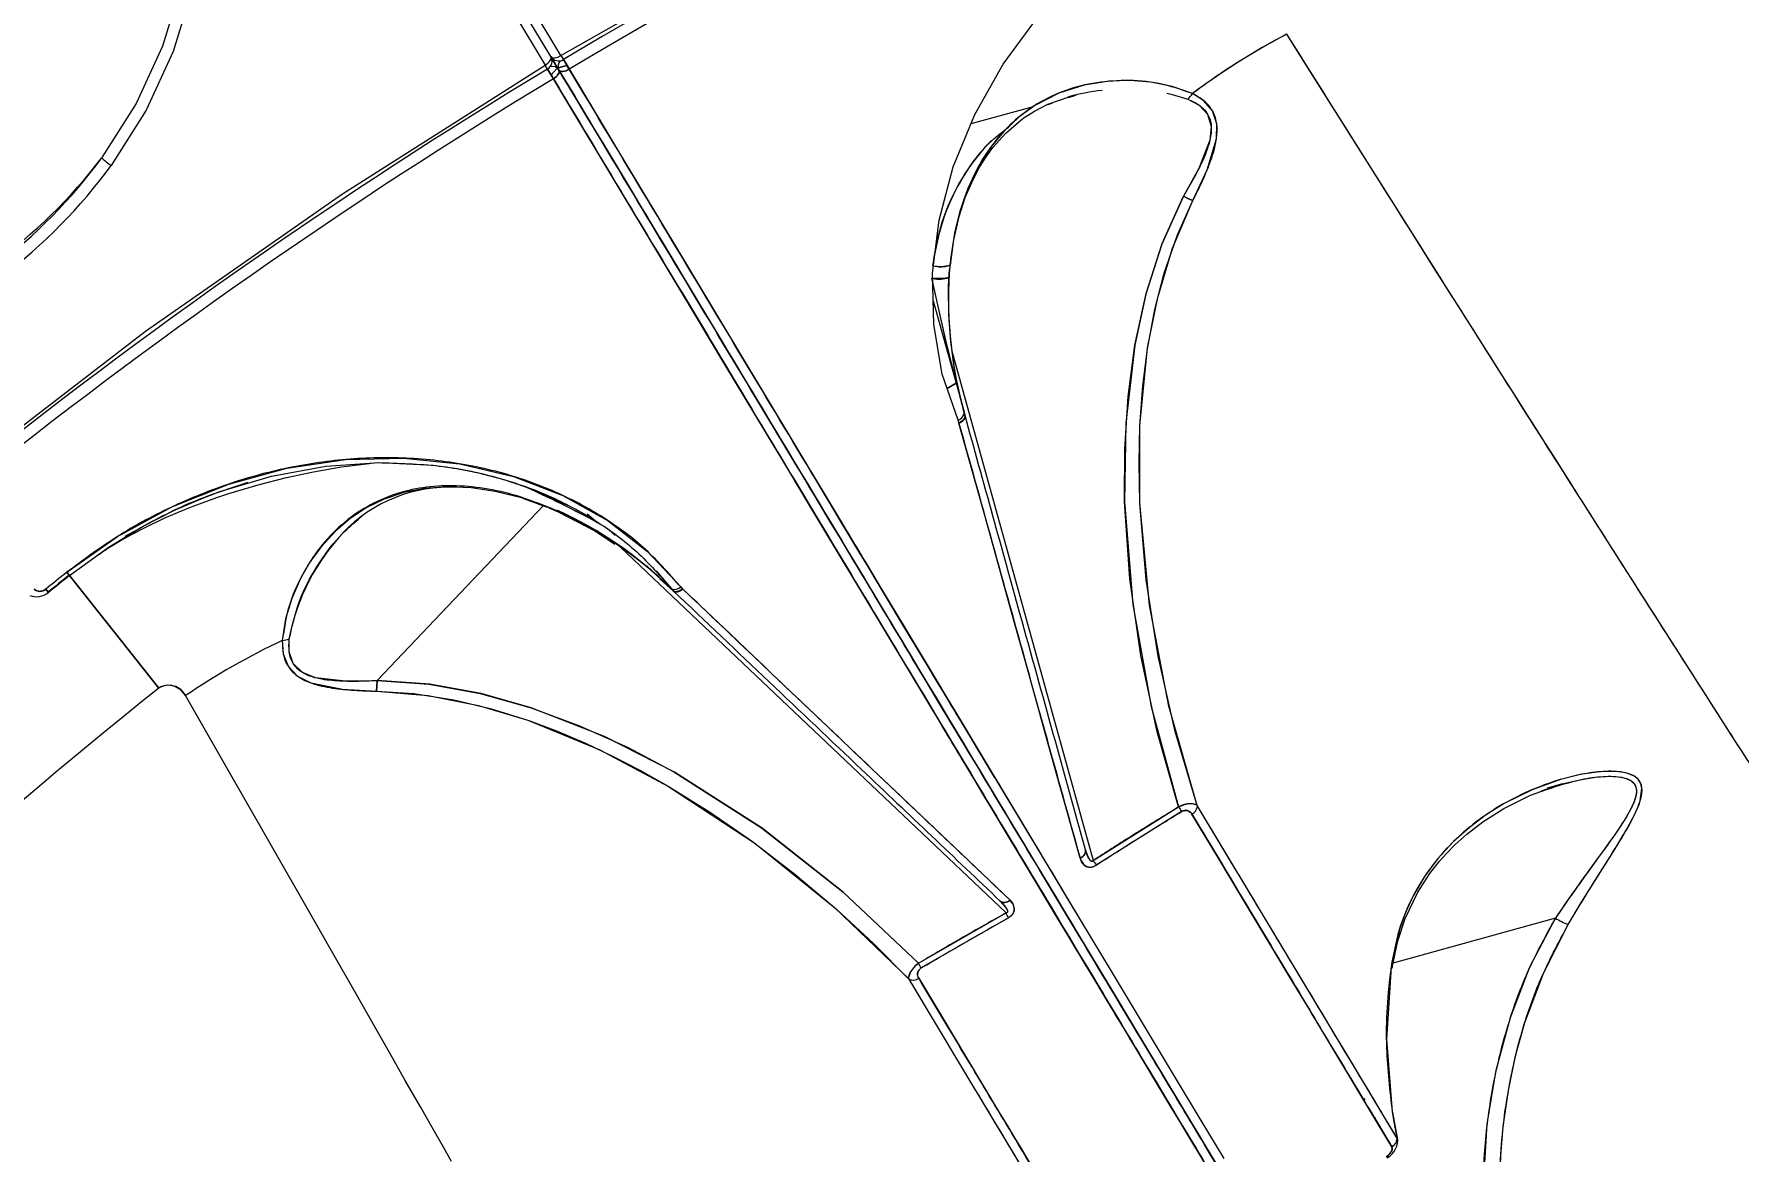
# Model space of a CAD drawing. Header units: millimetres. Extents: x -4952 to 3454, y -3329 to 3085.
# Drawn here: x 187.9 to 372.6, y -176.8 to -55.6 of the extents above; entities that cross this region are included whole.
import ezdxf

# ---------------------------------------------------------------- set-up
doc = ezdxf.new("R2010")
doc.units = ezdxf.units.MM
for name, color, linetype in [('DIKOM_ОБЪЕКТ', 7, 'Continuous'), ('DIKOM_РАЗМЕР_ЗОНА', 7, 'Continuous'), ('DIKOM_РАЗМЕР_ОБЪЕКТА', 7, 'Continuous')]:
    doc.layers.add(name, color=color, linetype=linetype)
doc.styles.add('style1', font='arial.ttf', dxfattribs={"width": 0.8})
doc.dimstyles.new('1-50', dxfattribs={"dimtxt": 300, "dimasz": 200, "dimexe": 100, "dimexo": 0, "dimgap": 100, "dimtad": 1, "dimtxsty": 'style1', "dimcen": 200, "dimclrd": 7, "dimclre": 7, "dimclrt": 7, "dimadec": 1, "dimazin": 2, "dimtfac": 1, "dimtmove": 0, "dimatfit": 2, "dimfxl": 0, "dimlwd": 25, "dimlwe": 18, "dimarcsym": 0})

# ---------------------------------------------------------------- blocks, each defined once
blk = doc.blocks.new('*D0')
at = {"layer": 'Defpoints', "color": 0, "transparency": 16777216}
for p in [(-2531.92, 1597.72), (1364.29, 1597.72), (96.74, -1272.86)]:
    blk.add_point(p, dxfattribs=at)
at = {"layer": 'DIKOM_РАЗМЕР_ОБЪЕКТА', "color": 7, "lineweight": 18, "transparency": 16777216}
for p, q in [((1364.29, 1597.72), (-2631.92, 1597.72)), ((96.74, -1272.86), (-2631.92, -1272.86))]:
    blk.add_line(p, q, dxfattribs=at)
at = {"layer": 'DIKOM_РАЗМЕР_ОБЪЕКТА', "color": 7, "lineweight": 25, "transparency": 16777216}
blk.add_line((-2531.92, -1072.86), (-2531.92, 1397.72), dxfattribs=at)
at = {"layer": 'DIKOM_РАЗМЕР_ОБЪЕКТА', "color": 7, "transparency": 16777216}
for points in [[(-2565.25, 1397.72), (-2498.58, 1397.72), (-2531.92, 1597.72)], [(-2565.25, -1072.86), (-2498.58, -1072.86), (-2531.92, -1272.86)]]:
    blk.add_solid(points, dxfattribs=at)
at = {"layer": 'DIKOM_РАЗМЕР_ОБЪЕКТА', "color": 7, "transparency": 16777216, "insert": (-2785.09, 250.69), "char_height": 300, "attachment_point": 5, "rotation": 90, "style": 'style1'}
blk.add_mtext('2900', dxfattribs=at)
blk = doc.blocks.new('*D1')
at = {"layer": 'Defpoints', "color": 0, "transparency": 16777216}
for p in [(-2009.52, -99.57), (1973.4, -116.39), (1973.4, -1835.8)]:
    blk.add_point(p, dxfattribs=at)
at = {"layer": 'DIKOM_РАЗМЕР_ОБЪЕКТА', "color": 7, "lineweight": 18, "transparency": 16777216}
for p, q in [((-2009.52, -99.57), (-2009.52, -1935.8)), ((1973.4, -116.39), (1973.4, -1935.8))]:
    blk.add_line(p, q, dxfattribs=at)
at = {"layer": 'DIKOM_РАЗМЕР_ОБЪЕКТА', "color": 7, "lineweight": 25, "transparency": 16777216}
blk.add_line((-1809.52, -1835.8), (1773.4, -1835.8), dxfattribs=at)
at = {"layer": 'DIKOM_РАЗМЕР_ОБЪЕКТА', "color": 7, "transparency": 16777216}
for points in [[(-1809.52, -1802.47), (-1809.52, -1869.14), (-2009.52, -1835.8)], [(1773.4, -1802.47), (1773.4, -1869.14), (1973.4, -1835.8)]]:
    blk.add_solid(points, dxfattribs=at)
at = {"layer": 'DIKOM_РАЗМЕР_ОБЪЕКТА', "color": 7, "transparency": 16777216, "insert": (39.04, -1582.63), "char_height": 300, "attachment_point": 5, "style": 'style1'}
blk.add_mtext('4000', dxfattribs=at)
blk = doc.blocks.new('*D2')
at = {"layer": 'Defpoints', "color": 0, "transparency": 16777216}
for p in [(3454.29, 651.62), (-4106.58, -381.73), (3454.29, -3228.68)]:
    blk.add_point(p, dxfattribs=at)
at = {"layer": 'DIKOM_РАЗМЕР_ЗОНА', "color": 7, "lineweight": 18, "transparency": 16777216}
for p, q in [((3454.29, 651.62), (3454.29, -3328.68)), ((-4106.58, -381.73), (-4106.58, -3328.68))]:
    blk.add_line(p, q, dxfattribs=at)
at = {"layer": 'DIKOM_РАЗМЕР_ЗОНА', "color": 7, "lineweight": 25, "transparency": 16777216}
blk.add_line((-3906.58, -3228.68), (3254.29, -3228.68), dxfattribs=at)
at = {"layer": 'DIKOM_РАЗМЕР_ЗОНА', "color": 7, "transparency": 16777216}
for points in [[(-3906.58, -3195.35), (-3906.58, -3262.01), (-4106.58, -3228.68)], [(3254.29, -3195.35), (3254.29, -3262.01), (3454.29, -3228.68)]]:
    blk.add_solid(points, dxfattribs=at)
at = {"layer": 'DIKOM_РАЗМЕР_ЗОНА', "color": 7, "transparency": 16777216, "insert": (111.64, -2975.51), "char_height": 300, "attachment_point": 5, "style": 'style1'}
blk.add_mtext('7200', dxfattribs=at)

msp = doc.modelspace()

# ---------------------------------------------------------------- linework, layer by layer
at = {"layer": 'DIKOM_ОБЪЕКТ', "color": 7, "linetype": 'Continuous', "lineweight": 15}
for p, q in [((243.86, -58.062), (-79.394, 479.924)), ((243.86, -58.062), (-79.394, 479.924)), ((243.52, -59.434), (243.26, -59.004)), ((243.95, -58.212), (244.752, -59.547)), ((243.95, -58.212), (244.752, -59.547)), ((244.752, -59.547), (243.95, -58.212)), ((243.95, -58.212), (244.752, -59.547)), ((245.609, -59.032), (244.657, -59.296)), ((244.657, -59.296), (245.609, -59.032)), ((244.973, -57.975), (245.231, -58.405)), ((245.234, -58.404), (245.867, -59.463)), ((245.609, -59.032), (245.234, -58.404)), ((245.867, -59.463), (245.609, -59.032)), ((245.609, -59.032), (245.867, -59.463)), ((244.154, -60.492), (243.517, -59.435)), ((243.517, -59.435), (243.895, -60.062)), ((244.575, -59.345), (243.895, -60.062)), ((243.895, -60.062), (244.575, -59.345)), ((243.895, -60.062), (244.154, -60.492)), ((244.575, -59.345), (244.535, -59.324)), ((244.752, -59.547), (244.575, -59.345)), ((244.752, -59.547), (352.204, -238.377)), ((244.752, -59.547), (352.207, -238.382)), ((300.035, -62.427), (300.033, -62.427)), ((296.134, -63.509), (289.388, -65.379)), ((249.421, -67.317), (252.896, -73.101)), ((254.571, -75.888), (259.722, -84.46)), ((285.261, -80.743), (285.265, -80.743)), ((285.261, -80.743), (285.265, -80.743)), ((287.051, -81.952), (287.139, -80.857)), ((285.304, -84.53), (288.288, -95.291)), ((285.304, -84.53), (288.288, -95.291)), ((287.298, -89.848), (302.647, -145.195)), ((287.298, -89.848), (302.647, -145.195)), ((286.823, -94.057), (287.786, -93.479)), ((287.786, -93.479), (286.823, -94.057)), ((267.368, -95.247), (267.368, -95.247)), ((267.368, -95.247), (267.368, -95.247)), ((265.656, -96.276), (265.656, -96.276)), ((265.656, -96.276), (265.656, -96.276)), ((288.088, -97.754), (287.998, -97.489)), ((288.098, -97.791), (288.088, -97.754)), ((288.762, -97.05), (288.733, -96.893)), ((288.735, -96.902), (288.744, -96.936)), ((288.735, -96.902), (288.744, -96.936)), ((288.745, -96.938), (288.752, -96.962)), ((288.745, -96.938), (288.752, -96.962)), ((288.754, -96.972), (288.75, -96.957)), ((272.004, -102.961), (272.004, -102.961)), ((272.004, -102.961), (272.004, -102.961)), ((270.291, -103.99), (274.101, -110.331)), ((270.291, -103.99), (270.291, -103.99)), ((270.291, -103.99), (270.291, -103.99)), ((243.081, -106.707), (225.056, -125.701)), ((243.081, -106.707), (225.056, -125.701)), ((244.62, -107.322), (243.394, -106.815)), ((243.668, -106.976), (244.653, -107.403)), ((244.571, -106.165), (246.01, -106.823)), ((247.564, -107.832), (245.209, -106.658)), ((244.643, -107.404), (244.61, -107.343)), ((244.61, -107.343), (244.64, -107.402)), ((247.826, -107.628), (248.929, -108.575)), ((221.342, -109.709), (221.342, -109.71)), ((250.211, -109.394), (250.84, -109.991)), ((250.84, -109.991), (250.211, -109.394)), ((293.195, -150.874), (251.45, -111.259)), ((293.195, -150.874), (251.45, -111.259)), ((191.713, -114.326), (191.424, -113.962)), ((191.424, -113.962), (191.713, -114.326)), ((201.407, -126.515), (191.707, -114.318)), ((191.707, -114.318), (201.407, -126.515)), ((254.326, -113.299), (255.978, -114.867)), ((255.978, -114.867), (254.326, -113.299)), ((254.335, -113.391), (256.215, -115.119)), ((255.281, -113.808), (256.935, -115.746)), ((189.441, -116.143), (189.15, -115.781)), ((189.15, -115.781), (189.441, -116.143)), ((255.687, -114.671), (257.163, -115.993)), ((257.086, -115.919), (257.11, -115.942)), ((257.11, -115.942), (257.086, -115.919)), ((257.093, -115.924), (257.204, -116.012)), ((257.113, -115.944), (257.132, -115.962)), ((257.132, -115.962), (257.113, -115.944)), ((257.127, -115.958), (257.139, -115.968)), ((257.95, -115.543), (258.142, -115.747)), ((258.142, -115.747), (258.17, -115.773)), ((353.494, -136.896), (351.824, -137.359)), ((352.999, -137.069), (353.481, -136.9)), ((302.647, -145.195), (311.901, -139.392)), ((312.22, -139.888), (302.981, -145.683)), ((283.727, -156.321), (293.195, -150.874)), ((293.469, -151.398), (284.015, -156.835)), ((352.72, -151.431), (334.995, -156.346)), ((352.72, -151.431), (334.995, -156.346)), ((300.013, -151.516), (300.459, -152.259)), ((300.619, -152.526), (305.163, -160.088)), ((305.163, -160.088), (310.314, -168.66)), ((327.31, -163.405), (327.31, -163.405)), ((327.31, -163.405), (327.31, -163.405)), ((328.141, -162.906), (328.141, -162.906)), ((328.141, -162.906), (328.141, -162.906)), ((331.35, -168.244), (331.35, -168.244)), ((331.35, -168.244), (331.35, -168.244)), ((332.314, -169.847), (332.313, -169.847)), ((332.314, -169.847), (332.313, -169.847)), ((332.119, -171.015), (331.947, -171.119)), ((331.947, -171.119), (331.947, -171.119)), ((332.319, -171.738), (332.319, -171.739)), ((332.319, -171.738), (332.319, -171.739)), ((333.274, -173.327), (333.213, -173.091)), ((335.046, -172.416), (335.557, -175.243)), ((335.644, -175.436), (335.101, -172.506)), ((335.113, -176.105), (334.956, -176.227))]:
    msp.add_line(p, q, dxfattribs=at)
at = {"layer": 'DIKOM_ОБЪЕКТ', "color": 7, "linetype": 'Continuous', "lineweight": 15, "flags": 128}
for points in [[(103.272, 173.974), (114.082, 155.982), (124.793, 138.156), (135.377, 120.543), (143.503, 107.018), (151.609, 93.528), (159.683, 80.091), (167.713, 66.726), (175.688, 53.453), (183.598, 40.289), (191.432, 27.251), (202.251, 9.246), (212.87, -8.427), (223.263, -25.723), (233.401, -42.596), (243.26, -59.004)], [(244.973, -57.975), (235.102, -41.546), (224.95, -24.649), (214.543, -7.329), (203.909, 10.37), (193.075, 28.401), (182.07, 46.716), (170.923, 65.267), (159.665, 84.004), (148.326, 102.875), (136.937, 121.829), (129.382, 134.403), (121.758, 147.091), (114.075, 159.878), (106.343, 172.746)], [(244.973, -57.975), (267.594, -45.114), (290.769, -33.28), (314.45, -22.496), (338.591, -12.783), (363.142, -4.161), (388.055, 3.353), (413.28, 9.743), (438.765, 14.998), (464.46, 19.105), (490.313, 22.058), (516.273, 23.85), (542.287, 24.478)], [(199.97, -18.36), (202.966, -24.43), (204.971, -30.812), (205.977, -37.43), (205.97, -44.199), (204.959, -50.91), (202.956, -57.542), (200.038, -63.876), (196.244, -69.866)], [(198.937, -18.593), (201.87, -24.539), (203.826, -30.791), (204.803, -37.275), (204.784, -43.905), (203.781, -50.476), (201.808, -56.969), (198.94, -63.168), (195.218, -69.031)], [(287.998, -97.489), (286.282, -92.478), (285.357, -87.122), (285.243, -81.537), (285.95, -75.798), (287.48, -70.028), (289.805, -64.362), (292.9, -58.888), (296.726, -53.712), (301.213, -48.951), (306.265, -44.71), (311.839, -41.035), (317.834, -38.007)], [(323.589, -55.645), (326.094, -59.629), (328.676, -63.733), (331.332, -67.949), (334.055, -72.268), (336.839, -76.681), (339.678, -81.176), (341.973, -84.804), (343.409, -87.074), (344.968, -89.536), (346.644, -92.182), (348.499, -95.106), (350.579, -98.385), (352.467, -101.358), (353.952, -103.695), (354.277, -104.205), (354.575, -104.673), (354.847, -105.101), (355.093, -105.487), (355.313, -105.834), (355.508, -106.139), (358.343, -110.592), (360.831, -114.496), (363.17, -118.159), (365.627, -122.005), (367.876, -125.519), (370.191, -129.134), (371.751, -131.567), (373.238, -133.883)], [(30.879, -282.807), (43.646, -260.133), (57.415, -238.053), (72.16, -216.612), (87.85, -195.854), (104.454, -175.818), (121.938, -156.546), (140.269, -138.077), (159.408, -120.447), (179.317, -103.692), (199.957, -87.846), (221.285, -72.94), (243.26, -59.004)], [(243.26, -59.004), (243.553, -58.788), (243.678, -58.664), (243.791, -58.515), (243.856, -58.393), (243.894, -58.256), (243.86, -58.062)], [(243.86, -58.062), (244.015, -58.183), (244.154, -58.214), (244.292, -58.213), (244.478, -58.183), (244.648, -58.131), (244.973, -57.975)], [(245.197, -58.343), (249.213, -65.028), (250.315, -66.862)], [(265.654, -96.277), (261.201, -88.866), (255.829, -79.925), (250.656, -71.316), (245.715, -63.093), (243.504, -59.414)], [(244.154, -60.492), (244.445, -60.278), (244.571, -60.152), (244.684, -60.002), (244.749, -59.88), (244.787, -59.741), (244.752, -59.547)], [(244.752, -59.547), (244.786, -59.641), (244.786, -59.751), (244.752, -59.873), (244.684, -60.002), (244.587, -60.133), (244.463, -60.262), (244.317, -60.383), (244.154, -60.492)], [(315.753, -179.65), (313.232, -175.454), (310.31, -170.59), (306.956, -165.009), (304.204, -160.429), (301.19, -155.413), (297.9, -149.937), (296.876, -148.233), (295.826, -146.486), (294.75, -144.696), (293.649, -142.863), (292.52, -140.985), (291.365, -139.062), (290.182, -137.094), (288.972, -135.08), (282.365, -124.085), (275.766, -113.101), (269.213, -102.196), (262.744, -91.43), (256.392, -80.858), (250.186, -70.53), (244.154, -60.492)], [(244.752, -59.547), (244.908, -59.669), (245.048, -59.7), (245.186, -59.701), (245.371, -59.671), (245.539, -59.62), (245.867, -59.463)], [(245.867, -59.463), (245.695, -59.555), (245.52, -59.627), (245.348, -59.676), (245.186, -59.701), (245.04, -59.699), (244.916, -59.672), (244.819, -59.621), (244.752, -59.547)], [(245.867, -59.463), (251.757, -69.266), (257.812, -79.342), (264.005, -89.649), (270.31, -100.142), (275.926, -109.489), (281.582, -118.903), (286.573, -127.209), (287.227, -128.297), (287.88, -129.385), (288.533, -130.472), (289.186, -131.559), (289.839, -132.645), (290.491, -133.731), (295.662, -142.336), (300.309, -150.071), (304.465, -156.989), (308.162, -163.141), (311.428, -168.577), (314.293, -173.346), (316.783, -177.49)], [(313.39, -62.095), (311.182, -61.313), (308.899, -60.863), (306.625, -60.685), (304.407, -60.751), (301.66, -61.178), (298.914, -62.045), (296.321, -63.378), (294.569, -64.649), (292.948, -66.184), (291.488, -67.971), (290.193, -70.03), (289.069, -72.388), (288.197, -74.883), (287.524, -77.696), (287.126, -80.539)], [(287.163, -80.68), (287.532, -77.929), (288.113, -75.425), (288.787, -73.368), (289.484, -71.712), (290.339, -70.076), (291.039, -68.961), (291.78, -67.944), (293.188, -66.363), (294.81, -64.967), (295.285, -64.626), (295.716, -64.34), (296.284, -63.993), (297.742, -63.248), (300.035, -62.426)], [(310.63, -62.053), (311.099, -62.139), (312.887, -62.687)], [(312.887, -62.687), (314.114, -63.331), (315.037, -64.31), (315.432, -65.64), (315.282, -67.153), (314.087, -70.217), (312.418, -73.214)], [(313.452, -73.686), (314.999, -70.348), (315.997, -66.991), (316.029, -65.376), (315.563, -63.96), (314.626, -62.868), (313.39, -62.095)], [(312.41, -73.214), (310.071, -78.424), (308.359, -83.816), (307.166, -89.338), (306.189, -97.804), (306.049, -106.284), (306.944, -117.459), (308.919, -128.503), (311.901, -139.392)], [(311.901, -139.392), (309.57, -131.234), (307.801, -122.989), (306.614, -114.673), (306.049, -106.281), (306.058, -100.58), (306.42, -94.907), (307.165, -89.341), (308.378, -83.744), (310.109, -78.324), (312.41, -73.214)], [(313.917, -139.243), (311.525, -131.211), (309.668, -123.035), (308.378, -114.776), (307.701, -106.479), (307.612, -102.087), (307.706, -98.139), (308.021, -93.759), (308.523, -89.766), (309.328, -85.469), (310.338, -81.564), (311.773, -77.401), (313.452, -73.686)], [(313.917, -139.243), (310.837, -128.464), (308.74, -117.518), (307.699, -106.442), (307.71, -98.038), (308.542, -89.645), (309.63, -84.173), (311.231, -78.836), (313.452, -73.686)], [(313.452, -73.686), (312.967, -73.48), (312.418, -73.214)], [(312.418, -73.214), (312.967, -73.48), (313.452, -73.686)], [(287.151, -80.633), (287.161, -80.626), (287.126, -80.539)], [(288.073, -94.357), (286.809, -89.498), (285.151, -82.109)], [(287.02, -81.86), (287.059, -81.929), (287.006, -81.992), (286.862, -82.046), (286.635, -82.087), (286.336, -82.116), (285.977, -82.129), (285.576, -82.126), (285.255, -82.114)], [(258.781, -84.835), (262.292, -90.678), (265.656, -96.276)], [(288.745, -96.939), (288.762, -97.049), (288.747, -97.164), (288.701, -97.28), (288.626, -97.394), (288.523, -97.501), (288.396, -97.599), (288.25, -97.684), (288.088, -97.754)], [(288.088, -97.754), (288.25, -97.684), (288.396, -97.599), (288.523, -97.501), (288.626, -97.394), (288.701, -97.28), (288.747, -97.164), (288.762, -97.049), (288.745, -96.939)], [(288.754, -96.972), (288.768, -97.082), (288.752, -97.197), (288.705, -97.313), (288.629, -97.427), (288.527, -97.535), (288.402, -97.633), (288.257, -97.72), (288.098, -97.791)], [(288.098, -97.791), (288.257, -97.72), (288.402, -97.633), (288.527, -97.535), (288.629, -97.427), (288.705, -97.313), (288.752, -97.197), (288.768, -97.082), (288.754, -96.972)], [(301.218, -144.936), (299.921, -140.278), (298.673, -135.795), (297.478, -131.502), (296.339, -127.409), (295.26, -123.53), (294.052, -119.19), (291.03, -108.33), (288.098, -97.791)], [(191.424, -113.962), (196.928, -110.081), (202.814, -106.874), (208.965, -104.398), (215.275, -102.682), (221.633, -101.744), (227.902, -101.589), (234.02, -102.206), (239.82, -103.571), (245.18, -105.632), (250.074, -108.369), (254.358, -111.7), (257.95, -115.543)], [(191.706, -114.318), (195.896, -111.281), (199.704, -108.981), (203.039, -107.279), (205.797, -106.072), (208.022, -105.223), (213.605, -103.553), (219.478, -102.475), (225.301, -102.076), (231.112, -102.361), (233.461, -102.681), (235.876, -103.142), (238.789, -103.898), (242.2, -105.08), (244.571, -106.165)], [(195.4, -111.641), (196.216, -111.129), (197.319, -110.479), (198.574, -109.784), (199.984, -109.055), (201.983, -108.105), (203.403, -107.485), (204.229, -107.144), (205.13, -106.786), (206.495, -106.273), (207.777, -105.821), (208.974, -105.423), (212.169, -104.471), (215.244, -103.694), (218.162, -103.074), (221.208, -102.548), (224.201, -102.157), (224.673, -102.119)], [(236.44, -102.776), (236.403, -102.76), (236.157, -102.675)], [(272.006, -102.96), (274.252, -106.699), (279.43, -115.315), (284.092, -123.075), (288.272, -130.031), (292, -136.236), (295.308, -141.742), (298.498, -147.05), (300.908, -151.061)], [(243.394, -106.815), (240.679, -105.885), (237.844, -105.196), (235.226, -104.815), (232.623, -104.704), (230.22, -104.873), (227.949, -105.314), (225.823, -106.021), (223.918, -106.946), (222.079, -108.159), (220.523, -109.495), (219.006, -111.152), (217.813, -112.794), (216.709, -114.712), (215.798, -116.799), (215.127, -119.017), (214.778, -121.346)], [(276.137, -113.725), (272.387, -107.484), (270.289, -103.992)], [(240.867, -105.94), (240.899, -105.949), (243.459, -106.899)], [(243.394, -106.816), (243.455, -106.888), (243.465, -106.882)], [(245.35, -106.525), (245.337, -106.548), (245.26, -106.684)], [(245.269, -106.668), (245.337, -106.548), (245.345, -106.532)], [(244.677, -107.413), (248.638, -109.482), (250.809, -110.909)], [(277.823, -112.646), (277.478, -112.073), (275.96, -109.547)], [(291.952, -136.156), (291.639, -135.635), (288.718, -130.773), (285.519, -125.45), (282.027, -119.639), (278.802, -114.27)], [(257.114, -115.945), (257.203, -116.011), (257.311, -116.052), (257.436, -116.066), (257.572, -116.053), (257.715, -116.013), (257.861, -115.947), (258.005, -115.857), (258.142, -115.747)], [(258.142, -115.747), (258.005, -115.857), (257.861, -115.947), (257.715, -116.013), (257.572, -116.053), (257.436, -116.066), (257.311, -116.052), (257.203, -116.011), (257.114, -115.945)], [(258.17, -115.773), (258.032, -115.88), (257.888, -115.967), (257.742, -116.032), (257.599, -116.071), (257.463, -116.085), (257.338, -116.072), (257.229, -116.032), (257.139, -115.968)], [(257.139, -115.968), (257.229, -116.032), (257.338, -116.072), (257.463, -116.085), (257.599, -116.071), (257.742, -116.032), (257.888, -115.967), (258.032, -115.88), (258.17, -115.773)], [(258.17, -115.773), (263.288, -120.638), (268.516, -125.607), (273.838, -130.667), (278.704, -135.293), (283.337, -139.697), (288.326, -144.441), (293.638, -149.491)], [(214.778, -121.346), (214.881, -122.799), (215.403, -124.138), (216.431, -125.213), (217.869, -125.944), (221.299, -126.641), (224.984, -126.843)], [(225.053, -125.709), (221.629, -125.776), (218.361, -125.393), (216.954, -124.816), (215.963, -123.843), (215.53, -122.567), (215.537, -121.18)], [(204.296, -127.324), (203.813, -126.727), (203.138, -126.32), (202.721, -126.212), (202.296, -126.195), (201.839, -126.283), (201.609, -126.382), (201.407, -126.515)], [(233.095, -177.801), (232.226, -176.268), (231.111, -174.302), (229.741, -171.889), (228.107, -169.011), (226.399, -166.007), (224.95, -163.46), (222.524, -159.198), (220.412, -155.493), (217.918, -151.122), (213.181, -142.833), (208.629, -134.882), (204.296, -127.324)], [(225.053, -125.709), (225.029, -126.318), (224.984, -126.843)], [(224.984, -126.843), (225.029, -126.318), (225.053, -125.709)], [(224.984, -126.843), (229.04, -127.104), (233.372, -127.786), (237.307, -128.729), (241.489, -130.038), (244.473, -131.154), (247.618, -132.486), (250.622, -133.904), (253.52, -135.404), (256.6, -137.138), (261.062, -139.909), (265.72, -143.132), (270.319, -146.658), (274.854, -150.495), (278.821, -154.17), (282.649, -158.031)], [(224.984, -126.843), (230.572, -127.299), (236.033, -128.391), (241.378, -129.999), (249.174, -133.203), (256.628, -137.155), (265.965, -143.311), (274.622, -150.29), (282.649, -158.03)], [(283.727, -156.321), (275.562, -148.618), (266.758, -141.697), (257.261, -135.622), (249.682, -131.75), (241.753, -128.64), (236.314, -127.101), (230.753, -126.082), (225.056, -125.701)], [(225.056, -125.701), (230.638, -126.068), (236.227, -127.081), (241.733, -128.634), (246.988, -130.583), (252.168, -132.925), (257.218, -135.598), (266.694, -141.651), (275.523, -148.584), (283.727, -156.321)], [(311.644, -172.818), (310.918, -171.611), (308.055, -166.845), (305.294, -162.251), (304.916, -161.621), (304.533, -160.984), (304.146, -160.34), (303.755, -159.69), (303.36, -159.032), (302.961, -158.368), (301.032, -155.157), (298.79, -151.426), (296.209, -147.13), (293.263, -142.227), (289.922, -136.667), (287.001, -131.805), (286.288, -130.619)], [(354.119, -152.123), (355.564, -149.722), (357.034, -147.353), (358.45, -145.102), (359.19, -143.918), (359.86, -142.823), (360.457, -141.811), (361.098, -140.642), (361.586, -139.618), (361.918, -138.73), (362.108, -137.39), (361.975, -136.836), (361.679, -136.382), (361.258, -136.049), (360.693, -135.796), (360.094, -135.644), (359.387, -135.553), (357.514, -135.579), (355.416, -135.888), (353.286, -136.419), (350.195, -137.528), (347.18, -139.018), (345.244, -140.224), (343.403, -141.599), (341.691, -143.132), (339.998, -144.977), (338.546, -146.939), (337.331, -149.008), (336.495, -150.81), (335.822, -152.665), (334.915, -156.704)], [(351.222, -137.659), (352.224, -137.278), (353.801, -136.813), (355.378, -136.442), (357.088, -136.166), (358.471, -136.069), (359.234, -136.089), (359.88, -136.168), (360.493, -136.334), (360.997, -136.605), (361.351, -137.008), (361.504, -137.524), (361.466, -138.117), (361.254, -138.827), (360.823, -139.749), (360.246, -140.74), (359.567, -141.782), (359.114, -142.441), (358.597, -143.176), (358.015, -143.987), (357.371, -144.878), (356.356, -146.275), (355.737, -147.132), (355.399, -147.602), (355.224, -147.847), (355.134, -147.972), (355.089, -148.035), (355.067, -148.067), (355.055, -148.083), (355.05, -148.091), (355.047, -148.095), (355.045, -148.097), (355.045, -148.098), (355.044, -148.098), (355.044, -148.098), (355.044, -148.099), (355.044, -148.099), (355.044, -148.099), (355.044, -148.099), (355.044, -148.099), (354.912, -148.284), (354.514, -148.844), (353.879, -149.749), (352.72, -151.431)], [(335.032, -156.838), (335.635, -153.912), (336.445, -151.475), (337.817, -148.623), (339.115, -146.613), (340.17, -145.265), (340.924, -144.417), (341.817, -143.507), (343.112, -142.341), (344.865, -140.989), (347.149, -139.54), (350.028, -138.115), (352.999, -137.069)], [(335.009, -176.213), (332.557, -172.134), (329.796, -167.542), (327.095, -163.048), (326.722, -162.427), (326.344, -161.798), (325.961, -161.161), (325.573, -160.516), (325.181, -159.863), (324.784, -159.202), (323.784, -157.539), (322.442, -155.306), (320.744, -152.482), (318.674, -149.038), (316.214, -144.945), (313.342, -140.167)], [(335.557, -175.243), (330.637, -167.059), (325.385, -158.32), (319.795, -149.022), (313.917, -139.243)], [(301.218, -144.936), (301.368, -144.859), (301.502, -144.764), (301.617, -144.656), (301.709, -144.537), (301.775, -144.411), (301.814, -144.282), (301.823, -144.153), (301.804, -144.028)], [(301.804, -144.028), (301.823, -144.153), (301.814, -144.282), (301.775, -144.411), (301.709, -144.537), (301.617, -144.656), (301.502, -144.764), (301.368, -144.859), (301.218, -144.936)], [(302.647, -145.195), (302.607, -145.247), (302.562, -145.279), (302.538, -145.287), (302.513, -145.291), (302.46, -145.283), (302.383, -145.24), (302.3, -145.159), (302.086, -144.81), (301.804, -144.028)], [(292.56, -149.582), (292.661, -149.658), (292.78, -149.71), (292.912, -149.736), (293.055, -149.737), (293.203, -149.712), (293.352, -149.661), (293.499, -149.587), (293.638, -149.491)], [(293.638, -149.491), (293.499, -149.587), (293.352, -149.661), (293.203, -149.712), (293.055, -149.737), (292.912, -149.736), (292.78, -149.71), (292.661, -149.658), (292.56, -149.582)], [(292.56, -149.582), (293.118, -150.198), (293.326, -150.55), (293.358, -150.661), (293.36, -150.749), (293.343, -150.8), (293.328, -150.821), (293.309, -150.838), (293.26, -150.863), (293.195, -150.874)], [(293.638, -149.491), (293.94, -149.876), (294.089, -150.352), (294.072, -150.637), (293.973, -150.906), (293.766, -151.179), (293.469, -151.398)], [(346.623, -197.264), (345.299, -189.453), (344.855, -181.561), (345.321, -173.755), (346.305, -167.9), (347.849, -162.197), (349.971, -156.702), (352.72, -151.431)], [(348.536, -196.832), (347.89, -193.76), (347.372, -190.609), (347.008, -187.532), (346.739, -183.456), (346.7, -180.337), (346.813, -177.138), (347.077, -174.021), (347.632, -170.108), (348.414, -166.361), (349.427, -162.726), (351.459, -157.316), (354.119, -152.123)], [(334.915, -156.704), (334.408, -164.566), (335.046, -172.416)], [(335.032, -156.838), (335.021, -156.788), (334.915, -156.704)], [(334.915, -156.704), (335.021, -156.788), (335.032, -156.839)], [(282.649, -158.031), (288.488, -167.752), (294.039, -176.996), (299.303, -185.76), (304.275, -194.039)], [(283.735, -157.957), (286.447, -162.472), (288.794, -166.379), (290.793, -169.708), (292.461, -172.484), (293.345, -173.957), (294.108, -175.226), (294.75, -176.296), (295.435, -177.436), (296.622, -179.413), (299.901, -184.872), (302.815, -189.723), (305.389, -194.01)], [(335.101, -172.506), (335.104, -172.479), (335.046, -172.416)], [(335.046, -172.416), (335.223, -173.492), (335.557, -175.243)], [(335.046, -172.416), (335.104, -172.479), (335.101, -172.506)], [(334.381, -177.3), (334.56, -177.176), (334.719, -177.034), (334.951, -176.739), (335.053, -176.453), (335.009, -176.213)], [(335.437, -175.795), (335.356, -175.917), (335.348, -175.922)]]:
    msp.add_lwpolyline(points, dxfattribs=at)
at = {"layer": 'DIKOM_ОБЪЕКТ', "color": 7, "linetype": 'Continuous', "lineweight": 15}
for centre, radius, start, end in [((543.286, -556.39), 580.367, 90.098554, 120.901446), ((543.286, -556.39), 579.133, 90.098848, 120.901152), ((543.286, -556.39), 579.133, 90.098848, 120.901152), ((360.494, -125.306), 78.833, 117.91345, 126.69242), ((243.003, -58.577), 1, 301.09855, 30.87835), ((244.717, -57.547), 1, 211.71339, 300.90145), ((245.56, -59.139), 0.912, 138.52222, 207.69844), ((543.286, -556.39), 580.367, 121.098554, 151.901446), ((543.286, -556.39), 579.133, 121.098848, 151.901152), ((543.286, -556.39), 579.133, 121.098848, 151.901152), ((244.026, -60.03), 0.878, 34.17342, 104.89641), ((305.773, -82.77), 21.131, 95.89647, 106.17067), ((311.096, -60.66), 2.705, 311.43876, 327.9709), ((311.096, -60.66), 2.705, 311.43874, 327.97083), ((307.934, -83.068), 22.788, 135.77188, 174.14296), ((150.816, -35.367), 55.724, 305.80385, 322.82692), ((149.094, -35.234), 57.185, 307.1007, 323.76394), ((149.384, -35.566), 58.075, 307.06961, 323.79231), ((198.648, -65.82), 4.707, 223.2132, 239.27659), ((312.414, -73.226), 0.0123, 67.6401, 109.18114), ((312.414, -73.226), 0.0131, 68.96068, 107.96085), ((286.05, -76.474), 4.34, 259.58569, 284.67209), ((286.12, -77.581), 3.275, 254.87041, 287.62099), ((334.97, -84.009), 48.034, 176.6257, 195.30922), ((495.426, -38.789), 214.69, 191.64079, 195.12724), ((285.977, -79.137), 3.063, 256.4236, 290.52131), ((332.212, -84.37), 45.249, 176.41783, 196.24745), ((287.658, -96.528), 1.019, 289.45364, 344.77235), ((232.93, -120.799), 16.068, 87.39027, 136.15875), ((201.396, -195.2), 98.804, 60.87415, 66.62798), ((225.868, -148.027), 44.815, 46.09827, 65.27792), ((226.844, -146.276), 42.866, 45.41478, 65.50033), ((237.789, -125.314), 22.66, 136.10813, 169.1066), ((543.286, -556.39), 565.287, 128.49515, 128.79029), ((543.286, -556.39), 565.287, 128.49515, 128.79029), ((543.286, -556.39), 564.88, 128.49515, 128.79029), ((543.286, -556.39), 564.88, 128.49515, 128.79029), ((543.286, -556.39), 564.822, 128.49515, 128.79029), ((543.286, -556.39), 564.822, 128.49515, 128.79029), ((188.156, -114.61), 2, 248.05557, 309.95454), ((188.513, -115.118), 0.919, 226.55497, 313.87306), ((257.261, -114.792), 1.019, 251.82234, 312.54636), ((257.261, -114.792), 1.019, 251.82234, 312.54636), ((248.477, -192.613), 78.833, 115.30716, 124.08655), ((248.477, -192.613), 78.833, 115.30716, 124.08655), ((214.588, -118.648), 2.705, 274.0291, 290.53435), ((214.588, -118.648), 2.705, 274.02911, 290.53435), ((543.286, -556.39), 549.248, 128.49515, 144.50485), ((543.286, -556.39), 549.248, 128.49515, 144.50485), ((202.463, -128.266), 2.06, 27.19287, 120.83522), ((225.063, -125.71), 0.0105, 128.33303, 169.76467), ((225.063, -125.71), 0.0108, 128.64, 168.72488), ((313.104, -141.246), 2.209, 68.40863, 122.97149), ((324.283, -131.791), 14.529, 211.54817, 213.87328), ((324.283, -131.791), 14.529, 211.54817, 213.87328), ((312.655, -140.531), 0.777, 27.93771, 124.02742), ((312.882, -139.224), 1.049, 295.97609, 350.36107), ((312.882, -139.224), 1.049, 295.97609, 350.36107), ((302.321, -144.804), 1.111, 186.82502, 306.40844), ((313.783, -137.94), 13.291, 213.08149, 215.63294), ((313.783, -137.94), 13.291, 213.08148, 215.63294), ((281.561, -157.301), 13.291, 26.37316, 28.91852), ((281.561, -157.301), 13.291, 26.37316, 28.91852), ((357.468, -143.702), 9.071, 238.43793, 248.33132), ((357.468, -143.702), 9.071, 238.43793, 248.33132), ((285.235, -158.553), 2.693, 124.05278, 163.59822), ((284.379, -157.521), 0.777, 117.94392, 214.06282), ((271.202, -163.684), 14.529, 28.13169, 30.45183), ((271.202, -163.684), 14.529, 28.13169, 30.45183), ((283.118, -157.108), 1.049, 243.45553, 306.02391), ((283.118, -157.108), 1.049, 243.45553, 306.02391), ((333.409, -175.449), 2.238, 299.03522, 8.02595), ((334.547, -175.302), 1.022, 296.9132, 8.40981), ((334.547, -175.302), 1.022, 296.9132, 8.40981), ((417.671, -222.17), 49.954, 110.56758, 188.69651)]:
    msp.add_arc(centre, radius, start, end, dxfattribs=at)
for points, knots in [([(323.589, -55.645), (321.614, -56.747), (318.085, -58.716), (314.825, -61.062), (313.39, -62.095)], [0, 0, 0, 0, 0.5599282, 1, 1, 1, 1]), ([(323.589, -55.645), (326.28, -59.923), (331.663, -68.483), (339.319, -80.613), (346.659, -92.211), (353.622, -103.18), (360.172, -113.467), (366.153, -122.831), (371.582, -131.306), (376.489, -138.944), (380.978, -145.913), (385.041, -152.205), (388.794, -158), (392.143, -163.16), (395.001, -167.553), (397.239, -170.987), (398.878, -173.497), (399.822, -174.941), (400.215, -175.543), (400.109, -175.381), (400.103, -175.372)], [0, 0, 0, 0, 0.0582762, 0.1166136, 0.1751643, 0.2340801, 0.2929025, 0.3513763, 0.4063314, 0.4612446, 0.5162445, 0.5714627, 0.6270072, 0.6887797, 0.7502007, 0.8114603, 0.8727453, 0.9342453, 0.9961439, 1, 1, 1, 1]), ([(244.154, -60.492), (247.192, -65.547), (253.254, -75.636), (261.975, -90.15), (270.381, -104.139), (278.441, -117.554), (286.162, -130.404), (293.402, -142.453), (300.179, -153.732), (306.483, -164.222), (312.428, -174.117), (317.932, -183.276), (321.592, -189.367), (323.291, -192.195), (323.419, -192.407)], [0, 0, 0, 0, 0.0933058, 0.186256, 0.2787366, 0.3709713, 0.4631784, 0.5555758, 0.6430679, 0.7310497, 0.8187244, 0.9059625, 0.9929525, 1, 1, 1, 1]), ([(244.752, -59.547), (247.782, -64.59), (253.83, -74.655), (262.53, -89.135), (270.916, -103.091), (278.957, -116.473), (286.66, -129.293), (293.883, -141.314), (300.643, -152.564), (306.933, -163.034), (312.855, -172.889), (318.381, -182.086), (323.612, -190.791), (328.524, -198.966), (333.085, -206.557), (337.195, -213.398), (340.836, -219.457), (343.984, -224.696), (346.577, -229.012), (348.647, -232.457), (350.232, -235.094), (351.362, -236.975), (352.074, -238.161), (352.163, -238.308), (352.207, -238.382)], [0, 0, 0, 0, 0.047001, 0.093823, 0.1404084, 0.1868699, 0.2333175, 0.2798609, 0.3239334, 0.3682526, 0.4124171, 0.4563616, 0.5001812, 0.5466227, 0.5931373, 0.6398363, 0.6868177, 0.7336782, 0.7802874, 0.8241053, 0.8678929, 0.911742, 0.9557457, 1, 1, 1, 1]), ([(352.207, -238.382), (352.157, -238.299), (352.058, -238.134), (351.257, -236.8), (349.986, -234.686), (348.206, -231.722), (345.923, -227.924), (343.189, -223.373), (340.037, -218.128), (336.513, -212.263), (332.577, -205.712), (328.241, -198.496), (323.412, -190.46), (318.065, -181.56), (312.164, -171.74), (305.824, -161.187), (299.074, -149.954), (291.954, -138.105), (284.635, -125.924), (277.143, -113.454), (269.498, -100.731), (261.547, -87.499), (253.317, -73.802), (247.61, -64.304), (244.752, -59.547)], [0, 0, 0, 0, 0.0469268, 0.0935784, 0.1400689, 0.1865089, 0.2330081, 0.2796773, 0.3239389, 0.3681858, 0.4121849, 0.4560316, 0.4998188, 0.5462967, 0.5929215, 0.639807, 0.6867709, 0.733451, 0.7799558, 0.8237428, 0.8675644, 0.911513, 0.9556836, 1, 1, 1, 1]), ([(290.548, -133.824), (288.925, -131.125), (284.978, -124.555), (278.327, -113.485), (270.674, -100.749), (262.702, -87.48), (254.453, -73.752), (248.732, -64.231), (245.867, -59.463)], [0, 0, 0, 0, 0.1218955, 0.296631, 0.4715047, 0.6468851, 0.8231515, 1, 1, 1, 1]), ([(313.39, -62.095), (312.188, -61.672), (309.787, -60.828), (306.087, -60.591), (302.562, -60.883), (299.236, -61.798), (296.343, -63.244), (293.873, -65.141), (291.817, -67.385), (290.065, -70.083), (288.671, -73.206), (287.627, -76.693), (287.293, -79.255), (287.126, -80.539)], [0, 0, 0, 0, 0.1012223, 0.2021777, 0.3023555, 0.4023747, 0.5030478, 0.5864031, 0.6704174, 0.754024, 0.8360806, 0.9178384, 1, 1, 1, 1]), ([(312.887, -62.687), (313.318, -62.881), (314.172, -63.266), (315.127, -64.247), (315.527, -65.592), (315.327, -67.279), (314.629, -69.163), (313.604, -71.198), (312.815, -72.54), (312.418, -73.214)], [0, 0, 0, 0, 0.1269804, 0.2510225, 0.3732831, 0.4969151, 0.6627701, 0.83038, 1, 1, 1, 1]), ([(313.452, -73.686), (313.81, -72.962), (314.528, -71.514), (315.439, -69.314), (316.028, -67.266), (316.131, -65.429), (315.676, -63.947), (314.702, -62.816), (313.827, -62.335), (313.39, -62.095)], [0, 0, 0, 0, 0.16278, 0.3257247, 0.4906848, 0.6172991, 0.7448302, 0.8726464, 1, 1, 1, 1]), ([(285.265, -80.743), (285.513, -79.37), (286.011, -76.614), (287.456, -72.95), (289.333, -69.774), (291.347, -67.338), (292.842, -66.193), (293.456, -65.723)], [0, 0, 0, 0, 0.2098657, 0.421509, 0.6346609, 0.849999, 1, 1, 1, 1]), ([(287.126, -80.539), (287.104, -80.785), (287.064, -81.225), (287.034, -81.666), (287.02, -81.86)], [0, 0, 0, 0, 0.5596615, 1, 1, 1, 1]), ([(287.998, -97.489), (288.017, -97.537), (288.052, -97.623), (288.077, -97.714), (288.088, -97.754)], [0, 0, 0, 0, 0.5586451, 1, 1, 1, 1]), ([(288.088, -97.754), (288.09, -97.761), (288.093, -97.773), (288.096, -97.785), (288.098, -97.791)], [0, 0, 0, 0, 0.5599958, 1, 1, 1, 1]), ([(288.098, -97.791), (289.388, -102.427), (291.971, -111.712), (295.41, -124.071), (298.5, -135.171), (300.31, -141.676), (301.218, -144.936)], [0, 0, 0, 0, 0.2787661, 0.558214, 0.7786041, 1, 1, 1, 1]), ([(288.731, -96.894), (288.721, -96.861), (288.7, -96.789), (288.662, -96.725), (288.641, -96.691)], [0, 0, 0, 0, 0.4670914, 1, 1, 1, 1]), ([(288.754, -96.972), (288.753, -96.966), (288.75, -96.955), (288.747, -96.944), (288.745, -96.939)], [0, 0, 0, 0, 0.5597214, 1, 1, 1, 1]), ([(301.804, -144.028), (300.653, -139.877), (298.357, -131.599), (294.983, -119.433), (291.787, -107.906), (289.765, -100.615), (288.754, -96.972)], [0, 0, 0, 0, 0.2815824, 0.5616531, 0.7810032, 1, 1, 1, 1]), ([(257.95, -115.543), (256.647, -114.067), (254.045, -111.12), (249.047, -107.524), (243.394, -104.663), (237.113, -102.662), (230.401, -101.581), (223.516, -101.462), (216.66, -102.266), (209.962, -103.921), (203.432, -106.441), (197.15, -109.728), (193.332, -112.552), (191.424, -113.962)], [0, 0, 0, 0, 0.0934376, 0.1866567, 0.280333, 0.3733227, 0.4670052, 0.5599255, 0.6480411, 0.7358471, 0.8234841, 0.9117962, 1, 1, 1, 1]), ([(225.135, -102.082), (227.367, -102.14), (231.759, -102.254), (237.943, -103.534), (243.653, -105.522), (248.791, -108.268), (253.347, -111.643), (255.744, -114.371), (256.944, -115.737)], [0, 0, 0, 0, 0.1716563, 0.3377394, 0.5026885, 0.6690185, 0.8342299, 1, 1, 1, 1]), ([(197.748, -110.059), (199.9, -108.853), (204.187, -106.453), (208.782, -104.948), (211.07, -104.199)], [0, 0, 0, 0, 0.5021239, 1, 1, 1, 1]), ([(243.394, -106.816), (242.182, -106.361), (239.763, -105.453), (236.194, -104.738), (232.783, -104.502), (229.577, -104.782), (226.631, -105.544), (223.796, -106.835), (221.161, -108.71), (218.792, -111.217), (216.88, -114.192), (215.351, -117.571), (214.969, -120.087), (214.778, -121.346)], [0, 0, 0, 0, 0.0821586, 0.1639067, 0.2459741, 0.3295735, 0.4135937, 0.4969482, 0.5976268, 0.6976447, 0.7978089, 0.8987733, 1, 1, 1, 1]), ([(244.61, -107.343), (244.384, -107.242), (243.98, -107.063), (243.573, -106.891), (243.394, -106.816)], [0, 0, 0, 0, 0.5603218, 1, 1, 1, 1]), ([(274.055, -106.371), (275.479, -108.741), (279.538, -115.495), (285.737, -125.813), (292.604, -137.241), (297.662, -145.659), (300.243, -149.954), (300.908, -151.061)], [0, 0, 0, 0, 0.1390402, 0.3961254, 0.6543495, 0.9109201, 1, 1, 1, 1]), ([(215.537, -121.18), (215.846, -119.792), (216.466, -117.003), (218.462, -113.312), (220.689, -110.198), (222.521, -108.634), (223.351, -107.926)], [0, 0, 0, 0, 0.2602036, 0.522984, 0.7838756, 1, 1, 1, 1]), ([(276.137, -113.725), (276.099, -113.661), (274.881, -111.634), (273.546, -109.412), (272.253, -107.26)], [0, 0, 0, 0, 0.0314915, 1, 1, 1, 1]), ([(189.15, -115.781), (189.03, -115.858), (188.791, -116.012), (188.406, -116.044), (188.089, -115.954), (187.95, -115.824), (187.881, -115.759)], [0, 0, 0, 0, 0.2787485, 0.5585837, 0.7792918, 1, 1, 1, 1]), ([(256.944, -115.737), (256.97, -115.78), (257.01, -115.844), (257.064, -115.895), (257.081, -115.912)], [0, 0, 0, 0, 0.6788176, 1, 1, 1, 1]), ([(257.114, -115.945), (257.118, -115.949), (257.127, -115.957), (257.135, -115.965), (257.139, -115.968)], [0, 0, 0, 0, 0.5602782, 1, 1, 1, 1]), ([(257.139, -115.968), (260.622, -119.274), (267.598, -125.894), (276.883, -134.705), (285.223, -142.619), (290.111, -147.258), (292.56, -149.582)], [0, 0, 0, 0, 0.278766, 0.5582141, 0.7786042, 1, 1, 1, 1]), ([(258.142, -115.747), (258.104, -115.711), (258.036, -115.646), (257.976, -115.574), (257.95, -115.543)], [0, 0, 0, 0, 0.5600605, 1, 1, 1, 1]), ([(258.17, -115.773), (258.165, -115.768), (258.156, -115.759), (258.146, -115.751), (258.142, -115.747)], [0, 0, 0, 0, 0.5600018, 1, 1, 1, 1]), ([(293.638, -149.491), (290.51, -146.517), (284.271, -140.585), (275.101, -131.867), (266.413, -123.608), (260.916, -118.383), (258.17, -115.773)], [0, 0, 0, 0, 0.2815825, 0.561653, 0.7810031, 1, 1, 1, 1]), ([(214.778, -121.346), (214.785, -121.845), (214.8, -122.844), (215.341, -124.235), (216.435, -125.332), (218.106, -126.103), (220.191, -126.545), (222.561, -126.773), (224.177, -126.82), (224.984, -126.843)], [0, 0, 0, 0, 0.1273536, 0.2551698, 0.3827009, 0.5093152, 0.6742753, 0.83722, 1, 1, 1, 1]), ([(225.053, -125.709), (224.27, -125.743), (222.715, -125.809), (220.438, -125.759), (218.446, -125.491), (216.863, -124.875), (215.863, -123.891), (215.445, -122.587), (215.506, -121.653), (215.537, -121.18)], [0, 0, 0, 0, 0.16962, 0.3372299, 0.5030849, 0.6267169, 0.7489775, 0.8730196, 1, 1, 1, 1]), ([(311.643, -172.818), (310.517, -170.944), (307.87, -166.538), (303.006, -158.443), (297.137, -148.675), (291.556, -139.387), (287.741, -133.037), (286.288, -130.619)], [0, 0, 0, 0, 0.1678547, 0.3944819, 0.6254467, 0.8574201, 1, 1, 1, 1]), ([(354.119, -152.123), (354.693, -151.165), (355.842, -149.247), (357.588, -146.467), (359.296, -143.766), (360.874, -141.153), (361.954, -138.951), (362.224, -137.274), (361.721, -136.241), (360.436, -135.612), (358.514, -135.458), (355.431, -135.782), (351.475, -136.873), (347.428, -138.759), (344.12, -140.942), (341.501, -143.202), (339.163, -145.886), (337.204, -149.038), (335.679, -152.638), (335.169, -155.35), (334.915, -156.704)], [0, 0, 0, 0, 0.049751, 0.099573, 0.1496187, 0.199743, 0.2504856, 0.2826917, 0.3150555, 0.3473094, 0.3953994, 0.4428501, 0.5362871, 0.6298233, 0.6916309, 0.7533221, 0.8152579, 0.8766712, 0.9383978, 1, 1, 1, 1]), ([(351.795, -137.493), (353.047, -137.082), (355.103, -136.406), (357.91, -136.035), (359.744, -136.064), (360.891, -136.458), (361.446, -137.006), (361.569, -137.821), (361.209, -139.13), (360.156, -140.953), (358.579, -143.219), (356.76, -145.718), (354.78, -148.444), (353.407, -150.435), (352.72, -151.431)], [0, 0, 0, 0, 0.1448297, 0.2378141, 0.3298656, 0.3747678, 0.4190011, 0.4629972, 0.5075232, 0.597628, 0.689069, 0.7814153, 0.8906609, 1, 1, 1, 1]), ([(311.901, -139.392), (310.163, -140.459), (307.06, -142.364), (303.995, -144.33), (302.647, -145.195)], [0, 0, 0, 0, 0.5599973, 1, 1, 1, 1]), ([(302.981, -145.683), (304.695, -144.585), (307.756, -142.624), (310.856, -140.724), (312.22, -139.888)], [0, 0, 0, 0, 0.5599972, 1, 1, 1, 1]), ([(313.917, -139.243), (313.831, -139.186), (313.653, -139.067), (313.172, -139.033), (312.554, -139.129), (312.123, -139.303), (311.901, -139.392)], [0, 0, 0, 0, 0.2462202, 0.5143427, 0.750725, 1, 1, 1, 1]), ([(312.22, -139.888), (312.28, -139.856), (312.401, -139.792), (312.657, -139.74), (313.056, -139.806), (313.227, -140.023), (313.342, -140.167)], [0, 0, 0, 0, 0.1254207, 0.2510426, 0.5012749, 1, 1, 1, 1]), ([(313.342, -140.167), (315.554, -143.848), (319.975, -151.202), (325.691, -160.712), (330.715, -169.07), (333.577, -173.831), (335.009, -176.213)], [0, 0, 0, 0, 0.2802031, 0.5599222, 0.7797708, 1, 1, 1, 1]), ([(335.557, -175.243), (333.729, -172.201), (330.075, -166.124), (324.517, -156.878), (319.14, -147.933), (315.659, -142.141), (313.917, -139.243)], [0, 0, 0, 0, 0.2802069, 0.5599268, 0.779774, 1, 1, 1, 1]), ([(302.647, -145.195), (302.633, -145.215), (302.607, -145.253), (302.548, -145.29), (302.483, -145.293), (302.394, -145.257), (302.292, -145.158), (302.16, -144.965), (301.977, -144.592), (301.873, -144.253), (301.804, -144.028)], [0, 0, 0, 0, 0.0402437, 0.0747215, 0.1091592, 0.149298, 0.2459835, 0.3649665, 0.5787131, 1, 1, 1, 1]), ([(301.218, -144.936), (301.35, -145.246), (301.515, -145.633), (302.007, -145.866), (302.306, -145.913), (302.654, -145.863), (302.872, -145.743), (302.981, -145.683)], [0, 0, 0, 0, 0.4980174, 0.6236734, 0.7494999, 0.8747518, 1, 1, 1, 1]), ([(292.56, -149.582), (292.768, -149.791), (293.048, -150.072), (293.295, -150.464), (293.368, -150.647), (293.361, -150.755), (293.348, -150.795), (293.324, -150.829), (293.288, -150.854), (293.244, -150.869), (293.212, -150.872), (293.195, -150.874)], [0, 0, 0, 0, 0.525844, 0.707199, 0.8491921, 0.877176, 0.9018799, 0.9246374, 0.9473397, 0.9719599, 1, 1, 1, 1]), ([(293.469, -151.398), (293.574, -151.33), (293.783, -151.193), (293.991, -150.908), (294.089, -150.622), (294.113, -150.079), (293.848, -149.752), (293.638, -149.491)], [0, 0, 0, 0, 0.1258741, 0.2517812, 0.3770568, 0.5032604, 1, 1, 1, 1]), ([(293.195, -150.874), (291.418, -151.874), (288.245, -153.659), (285.107, -155.508), (283.727, -156.321)], [0, 0, 0, 0, 0.5599973, 1, 1, 1, 1]), ([(284.015, -156.835), (285.77, -155.803), (288.904, -153.961), (292.074, -152.181), (293.469, -151.398)], [0, 0, 0, 0, 0.5599975, 1, 1, 1, 1]), ([(352.72, -151.431), (351.653, -153.381), (349.526, -157.269), (347.305, -163.546), (345.763, -169.999), (344.918, -176.691), (344.773, -183.533), (345.278, -190.461), (346.176, -195), (346.623, -197.264)], [0, 0, 0, 0, 0.1401718, 0.2793949, 0.4196368, 0.5598762, 0.7062608, 0.8534701, 1, 1, 1, 1]), ([(348.536, -196.832), (347.981, -194.014), (346.869, -188.378), (346.533, -179.746), (347.197, -171.75), (348.762, -164.533), (350.917, -158.096), (353.05, -154.117), (354.119, -152.123)], [0, 0, 0, 0, 0.1871565, 0.3744223, 0.5611688, 0.7082095, 0.8537886, 1, 1, 1, 1]), ([(283.727, -156.321), (283.571, -156.451), (283.263, -156.705), (282.929, -157.11), (282.716, -157.477), (282.617, -157.793), (282.639, -157.953), (282.649, -158.03)], [0, 0, 0, 0, 0.2123937, 0.4174839, 0.6054243, 0.8087327, 1, 1, 1, 1]), ([(283.735, -157.957), (283.661, -157.788), (283.55, -157.535), (283.679, -157.153), (283.845, -156.95), (283.958, -156.873), (284.015, -156.835)], [0, 0, 0, 0, 0.4978363, 0.7482738, 0.8740566, 1, 1, 1, 1]), ([(334.915, -156.704), (334.747, -158.174), (334.414, -161.103), (334.338, -166.369), (334.777, -170.122), (335.046, -172.416)], [0, 0, 0, 0, 0.2813034, 0.5606608, 1, 1, 1, 1]), ([(305.389, -194.01), (303.56, -190.965), (299.904, -184.878), (294.343, -175.618), (288.962, -166.66), (285.478, -160.859), (283.735, -157.957)], [0, 0, 0, 0, 0.2802032, 0.5599223, 0.7797709, 1, 1, 1, 1]), ([(330.061, -201.524), (329.996, -201.417), (329.869, -201.204), (328.835, -199.484), (327.199, -196.761), (324.901, -192.938), (321.972, -188.061), (318.432, -182.17), (314.289, -175.275), (310.181, -168.438), (307.222, -163.514), (306.047, -161.559)], [0, 0, 0, 0, 0.1169505, 0.2331455, 0.3489918, 0.4648835, 0.5812168, 0.6962455, 0.8109222, 0.9249491, 1, 1, 1, 1]), ([(289.459, -169.37), (291.45, -172.684), (295.076, -178.721), (299.985, -186.896), (302.844, -191.657), (304.275, -194.039)], [0, 0, 0, 0, 0.3782029, 0.6888313, 1, 1, 1, 1]), ([(372.442, -194.587), (373.392, -192.94), (375.295, -189.642), (378.556, -185.24), (381.469, -181.86), (383.877, -179.34), (385.501, -177.715), (386.727, -176.455), (387.486, -175.549), (387.596, -174.982), (386.761, -175.003), (385.407, -175.446), (383.87, -176.124), (381.727, -177.246), (378.987, -178.985), (375.792, -181.517), (372.77, -184.487), (370.012, -187.912), (367.548, -191.778), (366.297, -194.717), (365.672, -196.184)], [0, 0, 0, 0, 0.0824387, 0.1650746, 0.2483367, 0.2953043, 0.3427915, 0.3746061, 0.4067804, 0.4391026, 0.4755155, 0.5112587, 0.5468009, 0.5822352, 0.6524404, 0.7226008, 0.7920307, 0.8614227, 0.9308271, 1, 1, 1, 1]), ([(385.613, -175.527), (385.835, -175.455), (386.446, -175.258), (387.047, -175.265), (386.916, -175.767), (386.087, -176.632), (384.78, -177.834), (383.053, -179.388), (380.489, -181.802), (377.382, -185.033), (373.892, -189.223), (371.827, -192.364), (370.796, -193.931)], [0, 0, 0, 0, 0.0351477, 0.0965941, 0.1578383, 0.2206562, 0.2845997, 0.3820053, 0.4795532, 0.6537916, 0.8272395, 1, 1, 1, 1]), ([(335.009, -176.213), (335.035, -176.3), (335.088, -176.473), (334.94, -176.787), (334.7, -177.076), (334.487, -177.225), (334.381, -177.3)], [0, 0, 0, 0, 0.2801546, 0.5599826, 0.7799655, 1, 1, 1, 1])]:
    msp.add_open_spline(points, degree=3, knots=knots, dxfattribs=at)
for points in [[(245.197, -58.343), (245.869, -59.462)], [(244.153, -60.493), (243.504, -59.414)], [(245.867, -59.463), (250.314, -66.863)], [(299.973, -62.51), (300.796, -62.232)], [(297.644, -63.298), (298.192, -63.113)], [(193.68, -112.887), (196.135, -111.18)], [(333.273, -173.325), (333.213, -173.091)], [(334.961, -176.231), (335.078, -176.131)]]:
    msp.add_open_spline(points, degree=1, dxfattribs=at)

# ---------------------------------------------------------------- dimensions: what is measured, and where the dimension line sits
at = {"layer": 'DIKOM_РАЗМЕР_ЗОНА'}
dim = msp.add_linear_dim(base=(3454.29, -3228.679), p1=(-4106.578, -381.726), p2=(3454.29, 651.616), text='7200', dimstyle='1-50', dxfattribs=at)
dim.commit()
dim.dimension.update_dxf_attribs({"geometry": '*D2', "text_midpoint": (111.645, -3228.679), "dimtype": 160})
at = {"layer": 'DIKOM_РАЗМЕР_ОБЪЕКТА'}
dim = msp.add_linear_dim(base=(-2531.915, 1597.721), p1=(96.736, -1272.855), p2=(1364.286, 1597.721), angle=90, text='2900', dimstyle='1-50', dxfattribs=at)
dim.commit()
dim.dimension.update_dxf_attribs({"geometry": '*D0', "text_midpoint": (-2531.915, 250.694), "dimtype": 160})
dim = msp.add_linear_dim(base=(1973.401, -1835.802), p1=(-2009.521, -99.572), p2=(1973.401, -116.39), text='4000', dimstyle='1-50', dxfattribs=at)
dim.commit()
dim.dimension.update_dxf_attribs({"geometry": '*D1', "text_midpoint": (39.042, -1835.802), "dimtype": 160})

doc.saveas('drawing.dxf')
